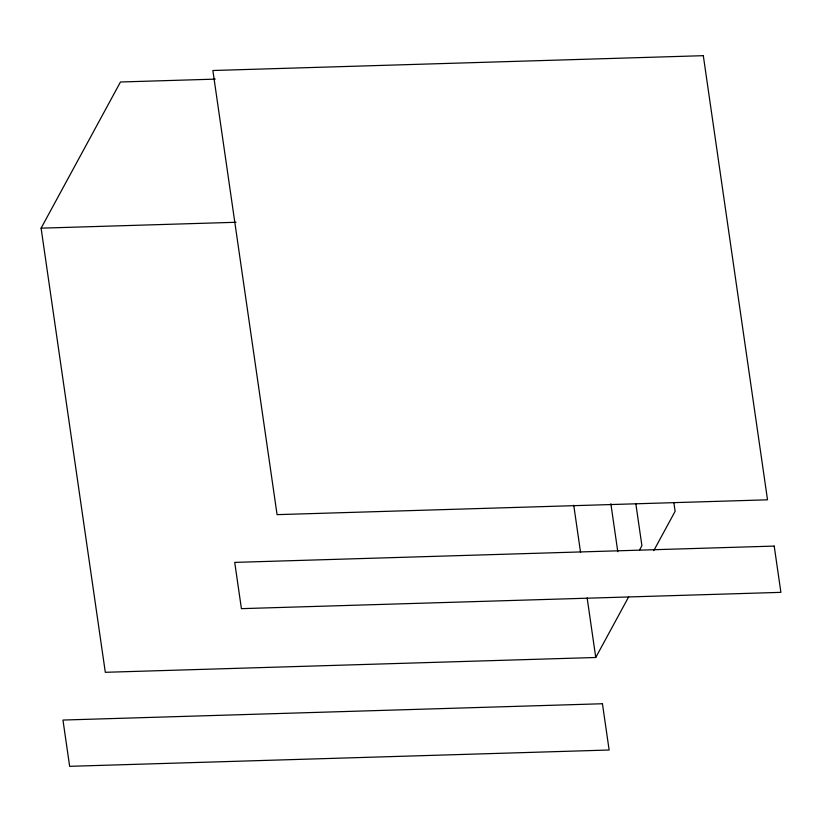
<?xml version="1.0" encoding="UTF-8"?>
<svg xmlns="http://www.w3.org/2000/svg" width="822" height="822" viewBox="0 0 822 822"><rect width="100%" height="100%" fill="white"/><g stroke="black" fill="none" stroke-linecap="round" stroke-linejoin="round"><path stroke-width="1.23" d="M628.727 596.762L595.755 657.487L105.308 672.304L41.1 228.167L120.464 81.995L215.23 79.128M639.506 550.072L641.9 545.674L635.879 504.03M653.757 550.668L675.119 511.315L673.835 502.427M41.1 228.167L236.017 222.279M610.869 503.773L617.795 551.716M573.746 505.211L580.568 552.466M587.134 597.841L595.755 657.487M703.313 55.68L212.867 70.507L277.076 514.644L767.522 499.817L703.313 55.68M774.211 546.085L234.722 562.392L241.411 608.65L780.9 592.354L774.211 546.085M602.444 703.745L62.955 720.051L69.644 766.32L609.133 750.013L602.444 703.745"/></g></svg>
